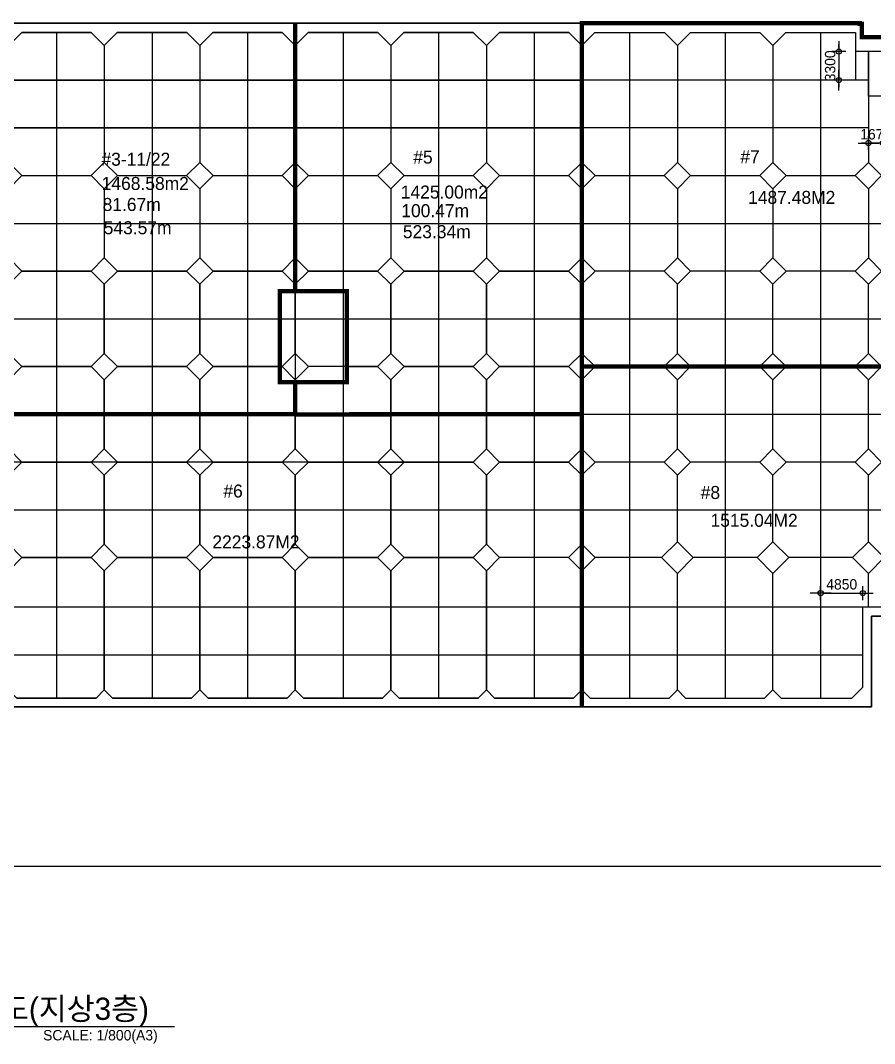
# Model space of a CAD drawing. Header units: millimetres. Extents: x -224470 to 893780, y -1288009 to 197746.
# Drawn here: x 172080 to 270433, y -674809 to -556932 of the extents above; entities that cross this region are included whole.
import ezdxf
from ezdxf.enums import TextEntityAlignment as Align

# ---------------------------------------------------------------- set-up
doc = ezdxf.new("R2010")
doc.units = ezdxf.units.MM
doc.header["$LTSCALE"] = 1000
doc.header["$MEASUREMENT"] = 0
doc.header["$PDSIZE"] = -10
doc.layers.get('0').update_dxf_attribs({"linetype": 'CONTINUOUS'})
doc.layers.get('Defpoints').update_dxf_attribs({"color": 171, "linetype": 'CONTINUOUS'})
for name, color, linetype in [('NDIM', 7, 'CONTINUOUS'), ('SAW-CUT', 6, 'CONTINUOUS'), ('SYM', 7, 'CONTINUOUS'), ('TEXT', 3, 'CONTINUOUS')]:
    doc.layers.add(name, color=color, linetype=linetype)
doc.styles.add('CGS', font='cgse', dxfattribs={"bigfont": 'cgs'})
doc.styles.add('나눔바른고딕', font='')
doc.styles.get('나눔바른고딕').set_extended_font_data('나눔바른고딕')
doc.dimstyles.new('NDIM 1200', dxfattribs={"dimscale": 500, "dimtxt": 3, "dimasz": 1, "dimexe": 2, "dimexo": 2, "dimgap": 1, "dimtad": 1, "dimdec": 0, "dimdsep": 46, "dimtxsty": 'CGS', "dimblk": 'DOT0', "dimcen": 1, "dimdle": 8, "dimclrd": 2, "dimclre": 2, "dimclrt": 2, "dimadec": 0, "dimazin": 0, "dimtfac": 1, "dimtdec": 0, "dimtix": 1, "dimtmove": 2, "dimatfit": 3, "dimldrblk": 'DOT0', "dimfxl": 1, "dimtolj": 1, "dimtzin": 0, "dimlwd": -1, "dimlwe": -1, "dimarcsym": 0})

# ---------------------------------------------------------------- blocks, each defined once
blk = doc.blocks.new('DOT0')
blk.add_line((-3, 0), (3, 0))
at = {"color": 6}
blk.add_circle((0, 0), 0.75, dxfattribs=at)
blk = doc.blocks.new('*D122')
at = {"layer": 'Defpoints', "color": 0, "ltscale": 0.4, "transparency": 16777216}
for p in [(267930, -560509), (266330, -563809), (267930, -563809)]:
    blk.add_point(p, dxfattribs=at)
at = {"layer": 'NDIM', "ltscale": 0.4, "transparency": 16777216}
for p, q in [((266330, -560109), (266330, -559709)), ((267130, -560509), (265530, -560509)), ((266330, -560509), (266330, -563809)), ((267130, -563809), (265530, -563809)), ((266330, -564209), (266330, -564609))]:
    blk.add_line(p, q, dxfattribs=at)
at = {"layer": 'NDIM', "ltscale": 0.4, "transparency": 16777216, "xscale": 400, "yscale": 400, "zscale": 400}
for p, rotation in [((266330, -560509), 270), ((266330, -563809), 90)]:
    blk.add_blockref('DOT0', p, dxfattribs=dict(at, rotation=rotation))
at = {"layer": 'NDIM', "ltscale": 0.4, "transparency": 16777216, "insert": (265330, -562159), "char_height": 1200, "attachment_point": 5, "rotation": 90, "style": 'CGS'}
blk.add_mtext('\\A1;3300', dxfattribs=at)
blk = doc.blocks.new('*D124')
at = {"layer": 'Defpoints', "color": 0, "ltscale": 0.4, "transparency": 16777216}
for p in [(269080, -622909), (264230, -624509), (269080, -624509)]:
    blk.add_point(p, dxfattribs=at)
at = {"layer": 'NDIM', "ltscale": 0.4, "transparency": 16777216}
for p, q in [((264230, -623709), (264230, -622109)), ((269080, -623709), (269080, -622109)), ((264630, -622909), (268680, -622909))]:
    blk.add_line(p, q, dxfattribs=at)
at = {"layer": 'NDIM', "ltscale": 0.4, "transparency": 16777216, "xscale": 400, "yscale": 400, "zscale": 400, "rotation": 180}
blk.add_blockref('DOT0', (264230, -622909), dxfattribs=at)
at = {"layer": 'NDIM', "ltscale": 0.4, "transparency": 16777216, "xscale": 400, "yscale": 400, "zscale": 400}
blk.add_blockref('DOT0', (269080, -622909), dxfattribs=at)
at = {"layer": 'NDIM', "ltscale": 0.4, "transparency": 16777216, "insert": (266655, -621909), "char_height": 1200, "attachment_point": 5, "style": 'CGS'}
blk.add_mtext('\\A1;4850', dxfattribs=at)
blk = doc.blocks.new('*D331')
at = {"layer": 'Defpoints', "color": 0, "ltscale": 0.4, "transparency": 16777216}
for p in [(269730, -571051), (269730, -572651), (271405, -572651)]:
    blk.add_point(p, dxfattribs=at)
at = {"layer": 'NDIM', "ltscale": 0.4, "transparency": 16777216}
for p, q in [((269730, -571851), (269730, -570251)), ((271405, -571851), (271405, -570251)), ((269330, -571051), (268930, -571051)), ((271405, -571051), (269730, -571051)), ((271805, -571051), (272205, -571051))]:
    blk.add_line(p, q, dxfattribs=at)
at = {"layer": 'NDIM', "ltscale": 0.4, "transparency": 16777216, "xscale": 400, "yscale": 400, "zscale": 400}
blk.add_blockref('DOT0', (269730, -571051), dxfattribs=at)
at = {"layer": 'NDIM', "ltscale": 0.4, "transparency": 16777216, "xscale": 400, "yscale": 400, "zscale": 400, "rotation": 180}
blk.add_blockref('DOT0', (271405, -571051), dxfattribs=at)
at = {"layer": 'NDIM', "ltscale": 0.4, "transparency": 16777216, "insert": (270568, -570051), "char_height": 1200, "attachment_point": 5, "style": 'CGS'}
blk.add_mtext('\\A1;1675', dxfattribs=at)

msp = doc.modelspace()

# ---------------------------------------------------------------- linework, layer by layer
at = {"color": 6, "ltscale": 10000}
for p, q in [((268230.1, -558309.5), (268230.1, -563809.5)), ((276355.1, -560509.5), (268230.1, -560509.5))]:
    msp.add_line(p, q, dxfattribs=at)
at = {"ltscale": 10000}
msp.add_line((213205.8, -607809.5), (216254.4, -607809.5), dxfattribs=at)
for points in [[(104180.1, -580309.5), (104180.1, -558859.5), (116480.1, -558859.5), (116480.1, -557309.5), (116742.6, -557309.5), (116742.6, -557234.5), (268742.6, -557234.5), (268742.6, -557309.5), (268980.1, -557309.5), (268980.1, -558859.5), (277305.1, -558859.5), (277305.1, -625559.5), (270080.1, -625559.5), (270080.1, -636009.5), (104180.1, -636009.5), (104180.1, -580309.5)], [(159730.1, -580309.5), (220230.1, -580309.5), (220230.1, -607809.5), (159730.1, -607809.5), (159730.1, -580309.5)]]:
    msp.add_lwpolyline(points, dxfattribs=at)
at = {"color": 1, "ltscale": 10000, "const_width": 500}
for points in [[(170730.1, -602309.5), (203730.1, -602309.5), (203730.1, -598609.5), (201930.1, -598609.5), (201930.1, -588109.5), (203730.1, -588109.5), (203730.1, -586109.5), (203730.1, -557234.5)], [(236730.1, -557234.5), (236728.7, -602309.5), (203730.1, -602314.4)], [(203730.1, -588109.5), (209680.1, -588109.5), (209680.1, -598609.5), (203730.1, -598609.5)], [(236730.1, -602309.5), (236730.1, -636009.5)]]:
    msp.add_lwpolyline(points, dxfattribs=at)
at = {"color": 2, "ltscale": 10000, "const_width": 200}
for points in [[(203730.1, -557234.5), (203730.1, -588109.5), (201930.1, -588109.5), (201930.1, -598609.5), (203730.1, -598609.5), (203730.1, -602309.5), (170730.1, -602309.5), (170730.1, -557234.5), (203730.1, -557234.5)], [(236730.1, -597059.5), (236730.1, -557234.5), (203730.1, -557234.5), (203730.1, -588109.5), (209680.1, -588109.5), (209680.1, -598609.5), (203730.1, -598609.5), (203730.1, -602309.5), (236728.7, -602309.5), (236730.1, -597059.5)], [(170730.1, -602309.5), (170730.1, -636009.5), (236730.1, -636009.5), (236730.1, -602309.5), (170730.1, -602309.5)]]:
    msp.add_lwpolyline(points, dxfattribs=at)
at = {"color": 3, "ltscale": 10000}
for points in [[(203730.1, -557234.5), (203730.1, -602309.5), (236730.1, -602309.5), (236730.1, -557234.5), (203730.1, -557234.5)], [(236730.1, -596809.5), (236730.1, -636009.5), (270080.1, -636009.5), (270080.1, -625559.5), (277305.1, -625559.5), (277305.1, -596809.5), (236730.1, -596809.5)]]:
    msp.add_lwpolyline(points, dxfattribs=at)
at = {"ltscale": 10000, "const_width": 1}
for points in [[(220230.1, -580309.5), (277305.1, -580309.5), (277305.1, -558859.5), (268980.1, -558859.5), (268980.1, -557309.5), (268742.6, -557309.5), (268742.6, -557234.5), (220230.1, -557234.5), (220230.1, -580309.5)], [(220230.1, -580309.5), (277305.1, -580309.5), (277305.1, -607809.5), (220230.1, -607809.5), (220230.1, -580309.5)], [(159730.1, -636009.5), (159730.1, -607809.5), (220230.1, -607809.5), (220230.1, -636009.5), (159730.1, -636009.5)], [(214730.1, -607809.5), (277305.1, -607809.5), (277305.1, -625559.5), (270080.1, -625559.5), (270080.1, -636009.5), (220230.1, -636009.5), (220230.1, -607809.5)]]:
    msp.add_lwpolyline(points, dxfattribs=at)
at = {"color": 3, "ltscale": 10000, "const_width": 500}
msp.add_lwpolyline([(236730.1, -557234.5), (236730.1, -596809.5), (277305.1, -596809.5), (277305.1, -558859.5), (268980.1, -558859.5), (268980.1, -557309.5), (268742.6, -557309.5), (268742.6, -557234.5), (236730.1, -557234.5)], dxfattribs=at)
at = {"color": 2, "ltscale": 10000}
for points in [[(236730.1, -557234.5), (236730.1, -596809.5), (277305.1, -596809.5), (277305.1, -558859.5), (268980.1, -558859.5), (268980.1, -557309.5), (268742.6, -557309.5), (268742.6, -557234.5), (236730.1, -557234.5)], [(236730.1, -596809.5), (236730.1, -636009.5), (270080.1, -636009.5), (270080.1, -625559.5), (277305.1, -625559.5), (277305.1, -596809.5), (236730.1, -596809.5)]]:
    msp.add_lwpolyline(points, dxfattribs=at)
at = {"color": 114, "ltscale": 10000, "true_color": 0x139b48}
for points in [[(203730.1, -559809.5), (202230.1, -558309.5), (194230.1, -558309.5), (192730.1, -559809.5), (191230.1, -558309.5), (183230.1, -558309.5), (181730.1, -559809.5), (180230.1, -558309.5), (172230.1, -558309.5), (170730.1, -559809.5), (170730.1, -573285.2), (172254.4, -574809.5), (170730.1, -576333.7), (170730.1, -584285.2), (172254.4, -585809.5), (170730.1, -587333.7), (170730.1, -595285.2), (172254.4, -596809.5), (170730.1, -598333.7), (170730.1, -602309.5)], [(176230.1, -558309.5), (176230.1, -602309.5)], [(187230.1, -558309.5), (187230.1, -602309.5)], [(198230.1, -558309.5), (198230.1, -602309.5)], [(236730.1, -559809.5), (235230.1, -558309.5), (227230.1, -558309.5), (225730.1, -559809.5), (224230.1, -558309.5), (216230.1, -558309.5), (214730.1, -559809.5), (213230.1, -558309.5), (205230.1, -558309.5), (203730.1, -559809.5), (203730.1, -573285.2), (205254.4, -574809.5), (203730.1, -576333.7), (203730.1, -584285.2), (205254.4, -585809.5), (203730.1, -587333.7)], [(209230.1, -558309.5), (209230.1, -602309.5)], [(220230.1, -558309.5), (220230.1, -602309.5)], [(231230.1, -558309.5), (231230.1, -602309.5)], [(181730.1, -559809.5), (181730.1, -573285.2)], [(192730.1, -559809.5), (192730.1, -573285.2)], [(214730.1, -559809.5), (214730.1, -573285.2)], [(225730.1, -559809.5), (225730.1, -573285.2)], [(170730.1, -563809.5), (203730.1, -563809.5)], [(203730.1, -563809.5), (236730.1, -563809.5)], [(170730.1, -569309.5), (203730.1, -569309.5)], [(203730.1, -569309.5), (236730.1, -569309.5)], [(181730.1, -573285.2), (180205.8, -574809.5), (181730.1, -576333.7), (183254.4, -574809.5), (181730.1, -573285.2)], [(192730.1, -573285.2), (191205.8, -574809.5), (192730.1, -576333.7), (194254.4, -574809.5), (192730.1, -573285.2)], [(203730.1, -573285.2), (202205.8, -574809.5), (203730.1, -576333.7)], [(214730.1, -573285.2), (213205.8, -574809.5), (214730.1, -576333.7), (216254.4, -574809.5), (214730.1, -573285.2)], [(225730.1, -573285.2), (224205.8, -574809.5), (225730.1, -576333.7), (227254.4, -574809.5), (225730.1, -573285.2)], [(236730.1, -573285.2), (235205.8, -574809.5), (236730.1, -576333.7)], [(172254.4, -574809.5), (180205.8, -574809.5)], [(183254.4, -574809.5), (191205.8, -574809.5)], [(194254.4, -574809.5), (202205.8, -574809.5)], [(205254.4, -574809.5), (213205.8, -574809.5)], [(216254.4, -574809.5), (224205.8, -574809.5)], [(227254.4, -574809.5), (235205.8, -574809.5)], [(181730.1, -576333.7), (181730.1, -584285.2)], [(192730.1, -576333.7), (192730.1, -584285.2)], [(214730.1, -576333.7), (214730.1, -584285.2)], [(225730.1, -576333.7), (225730.1, -584285.2)], [(170730.1, -580309.5), (203730.1, -580309.5)], [(203730.1, -580309.5), (236730.1, -580309.5)], [(181730.1, -584285.2), (180205.8, -585809.5), (181730.1, -587333.7), (183254.4, -585809.5), (181730.1, -584285.2)], [(192730.1, -584285.2), (191205.8, -585809.5), (192730.1, -587333.7), (194254.4, -585809.5), (192730.1, -584285.2)], [(203730.1, -584285.2), (202205.8, -585809.5), (203730.1, -587333.7)], [(214730.1, -584285.2), (213205.8, -585809.5), (214730.1, -587333.7), (216254.4, -585809.5), (214730.1, -584285.2)], [(225730.1, -584285.2), (224205.8, -585809.5), (225730.1, -587333.7), (227254.4, -585809.5), (225730.1, -584285.2)], [(236730.1, -584285.2), (235205.8, -585809.5), (236730.1, -587333.7)], [(172254.4, -585809.5), (180205.8, -585809.5)], [(183254.4, -585809.5), (191205.8, -585809.5)], [(194254.4, -585809.5), (202205.8, -585809.5)], [(205254.4, -585809.5), (213205.8, -585809.5)], [(216254.4, -585809.5), (224205.8, -585809.5)], [(227254.4, -585809.5), (235205.8, -585809.5)], [(181730.1, -587333.7), (181730.1, -595285.2)], [(192730.1, -587333.7), (192730.1, -595285.2)], [(214730.1, -587333.7), (214730.1, -595285.2)], [(225730.1, -587333.7), (225730.1, -595285.2)], [(170730.1, -591309.5), (201930.1, -591309.5)], [(209680.1, -591309.5), (236729, -591309.5)], [(181730.1, -595285.2), (180205.8, -596809.5), (181730.1, -598333.7), (183254.4, -596809.5), (181730.1, -595285.2)], [(192730.1, -595285.2), (191205.8, -596809.5), (192730.1, -598333.7), (194254.4, -596809.5), (192730.1, -595285.2)], [(214730.1, -595285.2), (213205.8, -596809.5), (214730.1, -598333.7), (216254.4, -596809.5), (214730.1, -595285.2)], [(225730.1, -595285.2), (224205.8, -596809.5), (225730.1, -598333.7), (227254.4, -596809.5), (225730.1, -595285.2)], [(236730.1, -595285.2), (235205.8, -596809.5), (236730.1, -598333.7)], [(172254.4, -596809.5), (180205.8, -596809.5)], [(183254.4, -596809.5), (191205.8, -596809.5)], [(194254.4, -596809.5), (201930.1, -596809.5)], [(209680.1, -596809.5), (213205.8, -596809.5)], [(216254.4, -596809.5), (224205.8, -596809.5)], [(227254.4, -596809.5), (235205.8, -596809.5)], [(181730.1, -598333.7), (181730.1, -602309.5)], [(192730.1, -598333.7), (192730.1, -602309.5)], [(214730.1, -598333.7), (214730.1, -602309.5)], [(225730.1, -598333.7), (225730.1, -602309.5)], [(170730.1, -602309.5), (236728.7, -602309.5)], [(176230.1, -602309.5), (176230.1, -635009.5)], [(181730.1, -602309.5), (181730.1, -606285.2)], [(187230.1, -602309.5), (187230.1, -635009.5)], [(192730.1, -602309.5), (192730.1, -606285.2)], [(198230.1, -602309.5), (198230.1, -635009.5)], [(203730.1, -602309.5), (203730.1, -606285.2)], [(209230.1, -602309.5), (209230.1, -635009.5)], [(214730.1, -602309.5), (214730.1, -606285.2)], [(220230.1, -602309.5), (220230.1, -635009.5)], [(225730.1, -602309.5), (225730.1, -606285.2)], [(231230.1, -602309.5), (231230.1, -635009.5)], [(170730.1, -609333.7), (172254.4, -607809.5), (170730.1, -606285.2)], [(181730.1, -606285.2), (180205.8, -607809.5), (181730.1, -609333.7), (183254.4, -607809.5), (181730.1, -606285.2)], [(192730.1, -606285.2), (191205.8, -607809.5), (192730.1, -609333.7), (194254.4, -607809.5), (192730.1, -606285.2)], [(203730.1, -606285.2), (202205.8, -607809.5), (203730.1, -609333.7), (205254.4, -607809.5), (203730.1, -606285.2)], [(214730.1, -606285.2), (213205.8, -607809.5), (214730.1, -609333.7), (216254.4, -607809.5), (214730.1, -606285.2)], [(225730.1, -606285.2), (224205.8, -607809.5), (225730.1, -609333.7), (227254.4, -607809.5), (225730.1, -606285.2)], [(236730.1, -606285.2), (235205.8, -607809.5), (236730.1, -609333.7)], [(172254.4, -607809.5), (180205.8, -607809.5)], [(183254.4, -607809.5), (191205.8, -607809.5)], [(194254.4, -607809.5), (202205.8, -607809.5)], [(205254.4, -607809.5), (213205.8, -607809.5)], [(216254.4, -607809.5), (224205.8, -607809.5)], [(227254.4, -607809.5), (235205.8, -607809.5)], [(181730.1, -609333.7), (181730.1, -617285.2)], [(192730.1, -609333.7), (192730.1, -617285.2)], [(203730.1, -609333.7), (203730.1, -617285.2)], [(214730.1, -609333.7), (214730.1, -617285.2)], [(225730.1, -609333.7), (225730.1, -617285.2)], [(170730.1, -613309.5), (236730.1, -613309.5)], [(170730.1, -620333.7), (172254.4, -618809.5), (170730.1, -617285.2)], [(181730.1, -617285.2), (180205.8, -618809.5), (181730.1, -620333.7), (183254.4, -618809.5), (181730.1, -617285.2)], [(192730.1, -617285.2), (191205.8, -618809.5), (192730.1, -620333.7), (194254.4, -618809.5), (192730.1, -617285.2)], [(203730.1, -617285.2), (202205.8, -618809.5), (203730.1, -620333.7), (205254.4, -618809.5), (203730.1, -617285.2)], [(214730.1, -617285.2), (213205.8, -618809.5), (214730.1, -620333.7), (216254.4, -618809.5), (214730.1, -617285.2)], [(225730.1, -617285.2), (224205.8, -618809.5), (225730.1, -620333.7), (227254.4, -618809.5), (225730.1, -617285.2)], [(236730.1, -617285.2), (235205.8, -618809.5), (236730.1, -620333.7)], [(236730.1, -617285.2), (235205.8, -618809.5), (236730.1, -620333.7)], [(172254.4, -618809.5), (180205.8, -618809.5)], [(183254.4, -618809.5), (191205.8, -618809.5)], [(194254.4, -618809.5), (202205.8, -618809.5)], [(205254.4, -618809.5), (213205.8, -618809.5)], [(216254.4, -618809.5), (224205.8, -618809.5)], [(235205.8, -618809.5), (227254.4, -618809.5)], [(181730.1, -620333.7), (181730.1, -634059.5)], [(192730.1, -620333.7), (192730.1, -634059.5)], [(203730.1, -620333.7), (203730.1, -634059.5)], [(214730.1, -620333.7), (214730.1, -634059.5)], [(225730.1, -620333.7), (225730.1, -634059.5)], [(170730.1, -624509.5), (236730.1, -624509.5)], [(170730.1, -630009.5), (236730.1, -630009.5)], [(236730.1, -634059.5), (235780.1, -635009.5), (226680.1, -635009.5), (225730.1, -634059.5), (224780.1, -635009.5), (215680.1, -635009.5), (214730.1, -634059.5), (213780.1, -635009.5), (204680.1, -635009.5), (203730.1, -634059.5), (202780.1, -635009.5), (193680.1, -635009.5), (192730.1, -634059.5), (191780.1, -635009.5), (182680.1, -635009.5), (181730.1, -634059.5), (180780.1, -635009.5), (171680.1, -635009.5)]]:
    msp.add_lwpolyline(points, dxfattribs=at)
at = {"layer": 'Defpoints', "ltscale": 10000}
msp.add_lwpolyline([(292000, -654421.9), (8000, -654421.9), (8000, -493454.1), (292000, -493454.1)], close=True, dxfattribs=at)
at = {"layer": 'SAW-CUT', "ltscale": 10000}
for p, q in [((170730.1, -559809.5), (172230.1, -558309.5)), ((172230.1, -558309.5), (180230.1, -558309.5)), ((176230.1, -558309.5), (176230.1, -635009.5)), ((181730.1, -559809.5), (180230.1, -558309.5)), ((181730.1, -559809.5), (183230.1, -558309.5)), ((183230.1, -558309.5), (191230.1, -558309.5)), ((187230.1, -558309.5), (187230.1, -635009.5)), ((192730.1, -559809.5), (191230.1, -558309.5)), ((192730.1, -559809.5), (194230.1, -558309.5)), ((194230.1, -558309.5), (202230.1, -558309.5)), ((198230.1, -558309.5), (198230.1, -635009.5)), ((203730.1, -559809.5), (202230.1, -558309.5)), ((203730.1, -559809.5), (205230.1, -558309.5)), ((205230.1, -558309.5), (213230.1, -558309.5)), ((209230.1, -558309.5), (209230.1, -635009.5)), ((214730.1, -559809.5), (213230.1, -558309.5)), ((214730.1, -559809.5), (216230.1, -558309.5)), ((216230.1, -558309.5), (224230.1, -558309.5)), ((220230.1, -558309.5), (220230.1, -635009.5)), ((225730.1, -559809.5), (224230.1, -558309.5)), ((225730.1, -559809.5), (227230.1, -558309.5)), ((227230.1, -558309.5), (235230.1, -558309.5)), ((231230.1, -558309.5), (231230.1, -635009.5)), ((236730.1, -559809.5), (235230.1, -558309.5)), ((236730.1, -559809.5), (238230.1, -558309.5)), ((238230.1, -558309.5), (246230.1, -558309.5)), ((242230.1, -558309.5), (242230.1, -635009.5)), ((247730.1, -559809.5), (246230.1, -558309.5)), ((247730.1, -559809.5), (249230.1, -558309.5)), ((249230.1, -558309.5), (257230.1, -558309.5)), ((253230.1, -558309.5), (253230.1, -635009.5)), ((258730.1, -559809.5), (257230.1, -558309.5)), ((258730.1, -559809.5), (260230.1, -558309.5)), ((260230.1, -558309.5), (268230.1, -558309.5)), ((264230.1, -558309.5), (264230.1, -635009.5)), ((181730.1, -559809.5), (181730.1, -573285.2)), ((192730.1, -559809.5), (192730.1, -573285.2)), ((203730.1, -559809.5), (203730.1, -573285.2)), ((214730.1, -559809.5), (214730.1, -573285.2)), ((225730.1, -559809.5), (225730.1, -573285.2)), ((236730.1, -559809.5), (236730.1, -573285.2)), ((247730.1, -559809.5), (247730.1, -573285.2)), ((258730.1, -559809.5), (258730.1, -573285.2)), ((269730.1, -565659.5), (269730.1, -560509.5)), ((269730.1, -560509.5), (269730.1, -573285.2)), ((269730.1, -563809.5), (105180.1, -563809.5)), ((269730.1, -569309.5), (105180.1, -569309.5)), ((172254.4, -574809.5), (180205.8, -574809.5)), ((183254.4, -574809.5), (191205.8, -574809.5)), ((194254.4, -574809.5), (202205.8, -574809.5)), ((205254.4, -574809.5), (213205.8, -574809.5)), ((216254.4, -574809.5), (224205.8, -574809.5)), ((227254.4, -574809.5), (235205.8, -574809.5)), ((238254.4, -574809.5), (246205.8, -574809.5)), ((249254.4, -574809.5), (257205.8, -574809.5)), ((260254.4, -574809.5), (268205.8, -574809.5)), ((181730.1, -576333.7), (181730.1, -584285.2)), ((192730.1, -576333.7), (192730.1, -584285.2)), ((203730.1, -576333.7), (203730.1, -584285.2)), ((214730.1, -576333.7), (214730.1, -584285.2)), ((225730.1, -576333.7), (225730.1, -584285.2)), ((236730.1, -576333.7), (236730.1, -584285.2)), ((247730.1, -576333.7), (247730.1, -584285.2)), ((258730.1, -576333.7), (258730.1, -584285.2)), ((269730.1, -576333.7), (269730.1, -584285.2)), ((105180.1, -580309.5), (276255.1, -580309.5)), ((180205.8, -585809.5), (172254.4, -585809.5)), ((191205.8, -585809.5), (183254.4, -585809.5)), ((202205.8, -585809.5), (194254.4, -585809.5)), ((213205.8, -585809.5), (205254.4, -585809.5)), ((224205.8, -585809.5), (216254.4, -585809.5)), ((235205.8, -585809.5), (227254.4, -585809.5)), ((246205.8, -585809.5), (238254.4, -585809.5)), ((257205.8, -585809.5), (249254.4, -585809.5)), ((268205.8, -585809.5), (260254.4, -585809.5)), ((181730.1, -595285.2), (181730.1, -587333.7)), ((192730.1, -595285.2), (192730.1, -587333.7)), ((203730.1, -595285.2), (203730.1, -587333.7)), ((214730.1, -595285.2), (214730.1, -587333.7)), ((225730.1, -595285.2), (225730.1, -587333.7)), ((236730.1, -595285.2), (236730.1, -587333.7)), ((247730.1, -595285.2), (247730.1, -587333.7)), ((258730.1, -595285.2), (258730.1, -587333.7)), ((269730.1, -595285.2), (269730.1, -587333.7)), ((105180.1, -591309.5), (276255.1, -591309.5)), ((180205.8, -596809.5), (172254.4, -596809.5)), ((191205.8, -596809.5), (183254.4, -596809.5)), ((202205.8, -596809.5), (194254.4, -596809.5)), ((213205.8, -596809.5), (205254.4, -596809.5)), ((224205.8, -596809.5), (216254.4, -596809.5)), ((235205.8, -596809.5), (227254.4, -596809.5)), ((246205.8, -596809.5), (238254.4, -596809.5)), ((257205.8, -596809.5), (249254.4, -596809.5)), ((268205.8, -596809.5), (260254.4, -596809.5)), ((181730.1, -606285.2), (181730.1, -598333.7)), ((192730.1, -606285.2), (192730.1, -598333.7)), ((203730.1, -606285.2), (203730.1, -598333.7)), ((214730.1, -606285.2), (214730.1, -598333.7)), ((225730.1, -606285.2), (225730.1, -598333.7)), ((236730.1, -606285.2), (236730.1, -598333.7)), ((247730.1, -606285.2), (247730.1, -598333.7)), ((258730.1, -606285.2), (258730.1, -598333.7)), ((269730.1, -606285.2), (269730.1, -598333.7)), ((105180.1, -602309.5), (276255.1, -602309.5)), ((180205.8, -607809.5), (172254.4, -607809.5)), ((191205.8, -607809.5), (183254.4, -607809.5)), ((202205.8, -607809.5), (194254.4, -607809.5)), ((213205.8, -607809.5), (205254.4, -607809.5)), ((224205.8, -607809.5), (216254.4, -607809.5)), ((235205.8, -607809.5), (227254.4, -607809.5)), ((246205.8, -607809.5), (238254.4, -607809.5)), ((257205.8, -607809.5), (249254.4, -607809.5)), ((268205.8, -607809.5), (260254.4, -607809.5)), ((181730.1, -617285.2), (181730.1, -609333.7)), ((192730.1, -617285.2), (192730.1, -609333.7)), ((203730.1, -617285.2), (203730.1, -609333.7)), ((214730.1, -617285.2), (214730.1, -609333.7)), ((225730.1, -617285.2), (225730.1, -609333.7)), ((236730.1, -616985.2), (236730.1, -609333.7)), ((247730.1, -616985.2), (247730.1, -609333.7)), ((258730.1, -616985.2), (258730.1, -609333.7)), ((269730.1, -616985.2), (269730.1, -609333.7)), ((105180.1, -613309.5), (276255.1, -613309.5)), ((180205.8, -618809.5), (172254.4, -618809.5)), ((191205.8, -618809.5), (183254.4, -618809.5)), ((202205.8, -618809.5), (194254.4, -618809.5)), ((213205.8, -618809.5), (205254.4, -618809.5)), ((224205.8, -618809.5), (216254.4, -618809.5)), ((235205.8, -618809.5), (227254.4, -618809.5)), ((245905.8, -618809.5), (238254.4, -618809.5)), ((256905.8, -618809.5), (249554.4, -618809.5)), ((267905.8, -618809.5), (260554.4, -618809.5)), ((181730.1, -634059.5), (181730.1, -620333.7)), ((192730.1, -634059.5), (192730.1, -620333.7)), ((203730.1, -634059.5), (203730.1, -620333.7)), ((214730.1, -634059.5), (214730.1, -620333.7)), ((225730.1, -634059.5), (225730.1, -620333.7)), ((236730.1, -634059.5), (236730.1, -620633.7)), ((247730.1, -634059.5), (247730.1, -620633.7)), ((258730.1, -634059.5), (258730.1, -620633.7)), ((269730.1, -624509.5), (269730.1, -620633.7)), ((105180.1, -624509.5), (269080.1, -624509.5)), ((105180.1, -630009.5), (269080.1, -630009.5)), ((269080.1, -633759.5), (267830.1, -635009.5))]:
    msp.add_line(p, q, dxfattribs=at)
for points in [[(276355.1, -560509.5), (276355.1, -565659.5), (269730.1, -565659.5), (269730.1, -573285.2)], [(269080.1, -633759.5), (269080.1, -624509.5), (276255.1, -624509.5), (276255.1, -574809.5), (271254.4, -574809.5)], [(170730.1, -634059.5), (171680.1, -635009.5), (180780.1, -635009.5), (181730.1, -634059.5)], [(181730.1, -634059.5), (182680.1, -635009.5), (191780.1, -635009.5), (192730.1, -634059.5)], [(192730.1, -634059.5), (193680.1, -635009.5), (202780.1, -635009.5), (203730.1, -634059.5)], [(203730.1, -634059.5), (204680.1, -635009.5), (213780.1, -635009.5), (214730.1, -634059.5)], [(214730.1, -634059.5), (215680.1, -635009.5), (224780.1, -635009.5), (225730.1, -634059.5)], [(225730.1, -634059.5), (226680.1, -635009.5), (235780.1, -635009.5), (236730.1, -634059.5)], [(236730.1, -634059.5), (237680.1, -635009.5), (246780.1, -635009.5), (247730.1, -634059.5)], [(247730.1, -634059.5), (248680.1, -635009.5), (257780.1, -635009.5), (258730.1, -634059.5)], [(258730.1, -634059.5), (259680.1, -635009.5), (267830.1, -635009.5)]]:
    msp.add_lwpolyline(points, dxfattribs=at)
for points in [[(170730.1, -573285.2), (169205.8, -574809.5), (170730.1, -576333.7), (172254.4, -574809.5)], [(181730.1, -573285.2), (180205.8, -574809.5), (181730.1, -576333.7), (183254.4, -574809.5)], [(192730.1, -573285.2), (191205.8, -574809.5), (192730.1, -576333.7), (194254.4, -574809.5)], [(203730.1, -573285.2), (202205.8, -574809.5), (203730.1, -576333.7), (205254.4, -574809.5)], [(214730.1, -573285.2), (213205.8, -574809.5), (214730.1, -576333.7), (216254.4, -574809.5)], [(225730.1, -573285.2), (224205.8, -574809.5), (225730.1, -576333.7), (227254.4, -574809.5)], [(236730.1, -573285.2), (235205.8, -574809.5), (236730.1, -576333.7), (238254.4, -574809.5)], [(247730.1, -573285.2), (246205.8, -574809.5), (247730.1, -576333.7), (249254.4, -574809.5)], [(258730.1, -573285.2), (257205.8, -574809.5), (258730.1, -576333.7), (260254.4, -574809.5)], [(269730.1, -573285.2), (268205.8, -574809.5), (269730.1, -576333.7), (271254.4, -574809.5)], [(170730.1, -584285.2), (169205.8, -585809.5), (170730.1, -587333.7), (172254.4, -585809.5)], [(181730.1, -584285.2), (180205.8, -585809.5), (181730.1, -587333.7), (183254.4, -585809.5)], [(192730.1, -584285.2), (191205.8, -585809.5), (192730.1, -587333.7), (194254.4, -585809.5)], [(203730.1, -584285.2), (202205.8, -585809.5), (203730.1, -587333.7), (205254.4, -585809.5)], [(214730.1, -584285.2), (213205.8, -585809.5), (214730.1, -587333.7), (216254.4, -585809.5)], [(225730.1, -584285.2), (224205.8, -585809.5), (225730.1, -587333.7), (227254.4, -585809.5)], [(236730.1, -584285.2), (235205.8, -585809.5), (236730.1, -587333.7), (238254.4, -585809.5)], [(247730.1, -584285.2), (246205.8, -585809.5), (247730.1, -587333.7), (249254.4, -585809.5)], [(258730.1, -584285.2), (257205.8, -585809.5), (258730.1, -587333.7), (260254.4, -585809.5)], [(269730.1, -584285.2), (268205.8, -585809.5), (269730.1, -587333.7), (271254.4, -585809.5)], [(170730.1, -595285.2), (169205.8, -596809.5), (170730.1, -598333.7), (172254.4, -596809.5)], [(181730.1, -595285.2), (180205.8, -596809.5), (181730.1, -598333.7), (183254.4, -596809.5)], [(192730.1, -595285.2), (191205.8, -596809.5), (192730.1, -598333.7), (194254.4, -596809.5)], [(203730.1, -595285.2), (202205.8, -596809.5), (203730.1, -598333.7), (205254.4, -596809.5)], [(214730.1, -595285.2), (213205.8, -596809.5), (214730.1, -598333.7), (216254.4, -596809.5)], [(225730.1, -595285.2), (224205.8, -596809.5), (225730.1, -598333.7), (227254.4, -596809.5)], [(236730.1, -595285.2), (235205.8, -596809.5), (236730.1, -598333.7), (238254.4, -596809.5)], [(247730.1, -595285.2), (246205.8, -596809.5), (247730.1, -598333.7), (249254.4, -596809.5)], [(258730.1, -595285.2), (257205.8, -596809.5), (258730.1, -598333.7), (260254.4, -596809.5)], [(269730.1, -595285.2), (268205.8, -596809.5), (269730.1, -598333.7), (271254.4, -596809.5)], [(170730.1, -606285.2), (169205.8, -607809.5), (170730.1, -609333.7), (172254.4, -607809.5)], [(181730.1, -606285.2), (180205.8, -607809.5), (181730.1, -609333.7), (183254.4, -607809.5)], [(192730.1, -606285.2), (191205.8, -607809.5), (192730.1, -609333.7), (194254.4, -607809.5)], [(203730.1, -606285.2), (202205.8, -607809.5), (203730.1, -609333.7), (205254.4, -607809.5)], [(214730.1, -606285.2), (213205.8, -607809.5), (214730.1, -609333.7), (216254.4, -607809.5)], [(225730.1, -606285.2), (224205.8, -607809.5), (225730.1, -609333.7), (227254.4, -607809.5)], [(236730.1, -606285.2), (235205.8, -607809.5), (236730.1, -609333.7), (238254.4, -607809.5)], [(247730.1, -606285.2), (246205.8, -607809.5), (247730.1, -609333.7), (249254.4, -607809.5)], [(258730.1, -606285.2), (257205.8, -607809.5), (258730.1, -609333.7), (260254.4, -607809.5)], [(269730.1, -606285.2), (268205.8, -607809.5), (269730.1, -609333.7), (271254.4, -607809.5)], [(172254.4, -618809.5), (170730.1, -620333.7), (169205.8, -618809.5), (170730.1, -617285.2)], [(183254.4, -618809.5), (181730.1, -620333.7), (180205.8, -618809.5), (181730.1, -617285.2)], [(194254.4, -618809.5), (192730.1, -620333.7), (191205.8, -618809.5), (192730.1, -617285.2)], [(205254.4, -618809.5), (203730.1, -620333.7), (202205.8, -618809.5), (203730.1, -617285.2)], [(216254.4, -618809.5), (214730.1, -620333.7), (213205.8, -618809.5), (214730.1, -617285.2)], [(227254.4, -618809.5), (225730.1, -620333.7), (224205.8, -618809.5), (225730.1, -617285.2)], [(238254.4, -618809.5), (236730.1, -620333.7), (235205.8, -618809.5), (236730.1, -617285.2)], [(249554.4, -618809.5), (247730.1, -620633.7), (245905.8, -618809.5), (247730.1, -616985.2)], [(260554.4, -618809.5), (258730.1, -620633.7), (256905.8, -618809.5), (258730.1, -616985.2)], [(271554.4, -618809.5), (269730.1, -620633.7), (267905.8, -618809.5), (269730.1, -616985.2)]]:
    msp.add_lwpolyline(points, close=True, dxfattribs=at)
at = {"layer": 'SYM'}
msp.add_line((125695.3, -672860.4), (189819.8, -672860.4), dxfattribs=at)

# ---------------------------------------------------------------- texts
at = {"ltscale": 10000, "style": '나눔바른고딕'}
for s, p in [('#3-11/22', (181412.4, -573670.8)), ('#5', (217314.6, -573427)), ('#7', (254980.7, -573378.8)), ('#6', (195444, -611896.3)), ('#8', (250414.6, -612067.3))]:
    msp.add_text(s, height=1500, dxfattribs=at).set_placement(p)
at = {"color": 2, "ltscale": 10000, "style": '나눔바른고딕'}
for s, p in [('1468.58m2 ', (181435.7, -576461.8)), ('1425.00m2 ', (215877.9, -577453.3))]:
    msp.add_text(s, height=1500, dxfattribs=at).set_placement(p)
at = {"color": 1, "ltscale": 10000, "style": '나눔바른고딕'}
for s, p in [('81.67m', (181542.8, -578882.6)), ('100.47m', (215937.6, -579597.5))]:
    msp.add_text(s, height=1500, dxfattribs=at).set_placement(p)
at = {"color": 3, "ltscale": 10000, "style": '나눔바른고딕'}
for s, p in [('1487.48M2 ', (255878.3, -578067.8)), ('1515.04M2 ', (251546.7, -615273.4)), ('2223.87M2 ', (194181.7, -617757.4))]:
    msp.add_text(s, height=1500, dxfattribs=at).set_placement(p)
at = {"color": 114, "ltscale": 10000, "true_color": 0x139b48, "style": '나눔바른고딕'}
for s, p in [('543.57m', (181667.2, -581563.8)), ('523.34m', (216118.2, -582017.9))]:
    msp.add_text(s, height=1500, dxfattribs=at).set_placement(p)
at = {"layer": 'TEXT', "style": '나눔바른고딕'}
msp.add_text('SAW-CUT 계획평면도(지상3층)', height=2560, dxfattribs=at).set_placement((140065.1, -672084.7))
msp.add_text('SCALE: 1/800(A3)', height=1200, dxfattribs=at).set_placement((187885.8, -673248.3), align=Align.TOP_RIGHT)

# ---------------------------------------------------------------- dimensions: what is measured, and where the dimension line sits
at = {"layer": 'NDIM', "ltscale": 0.4}
for base, p1, p2, angle, picture, middle in [((266330.1, -563809.5), (267930.1, -560509.5), (267930.1, -563809.5), 270, '*D122', (265330.1, -562159.5)), ((269730.1, -571051.2), (271405.1, -572651.2), (269730.1, -572651.2), 180, '*D331', (270567.6, -570051.2))]:
    dim = msp.add_linear_dim(base=base, p1=p1, p2=p2, angle=angle, dimstyle='NDIM 1200', override={"dimscale": 400, "dimclrd": 256, "dimclre": 256, "dimclrt": 256}, dxfattribs=at)
    dim.commit()
    dim.dimension.update_dxf_attribs({"geometry": picture, "text_midpoint": middle})
dim = msp.add_linear_dim(base=(269080.1, -622909.5), p1=(264230.1, -624509.5), p2=(269080.1, -624509.5), dimstyle='NDIM 1200', override={"dimscale": 400, "dimclrd": 256, "dimclre": 256, "dimclrt": 256}, dxfattribs=at)
dim.commit()
dim.dimension.update_dxf_attribs({"geometry": '*D124', "text_midpoint": (266655.1, -621909.5)})

doc.saveas('drawing.dxf')
